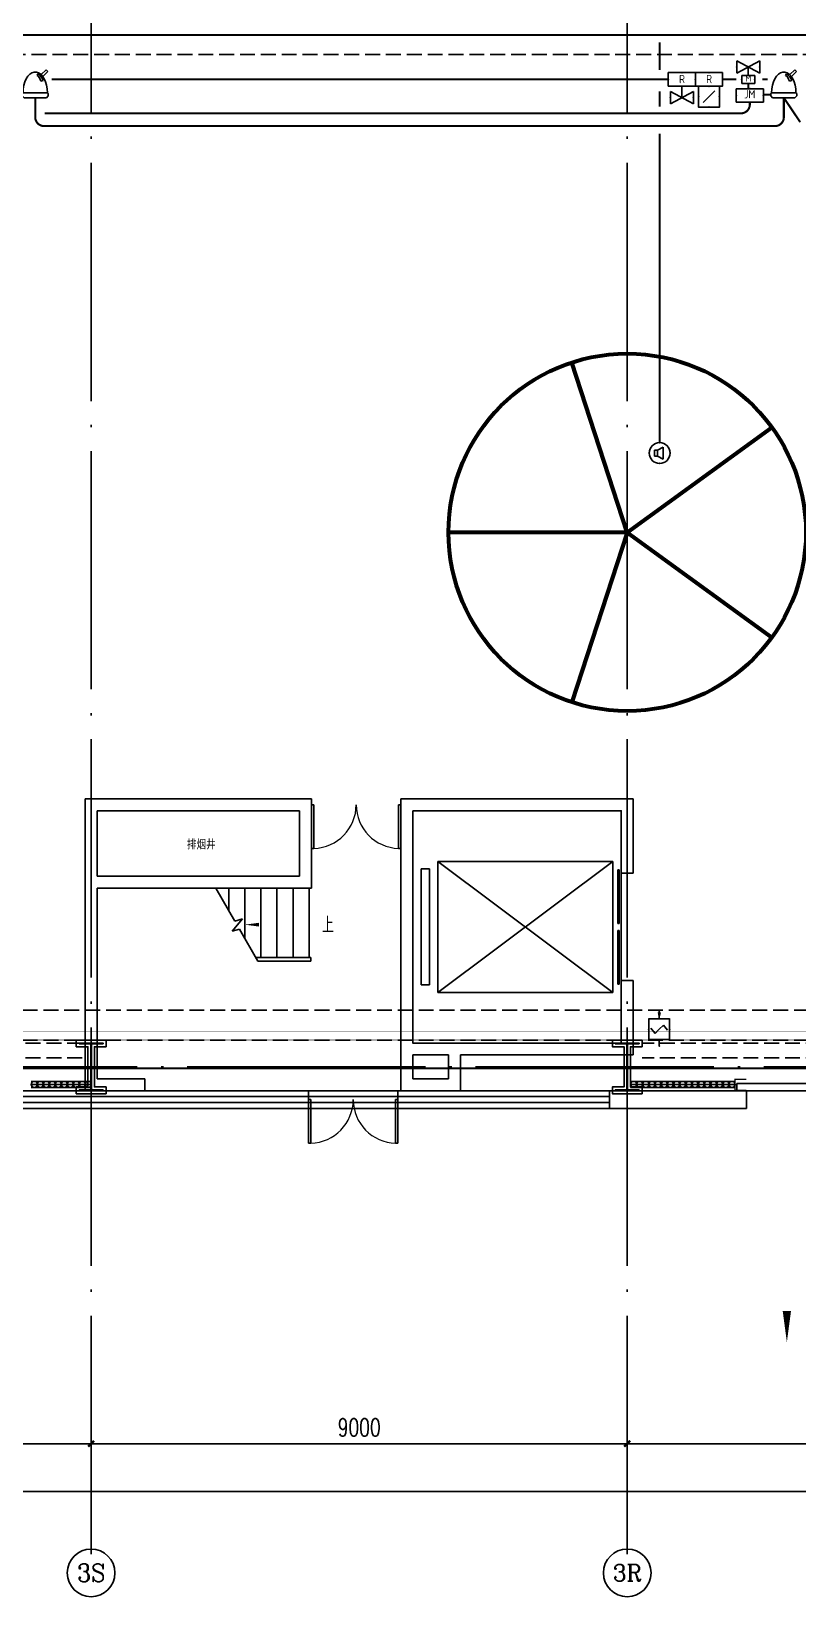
# Model space of a CAD drawing. Extents: x -1396510 to 1250330, y -1892470 to 1623980.
# Drawn here: x 674472 to 687338, y -1368770 to -1342486 of the extents above; entities that cross this region are included whole.
import ezdxf
from ezdxf.enums import TextEntityAlignment as Align

# ---------------------------------------------------------------- set-up
doc = ezdxf.new("R2010")
doc.units = 0
doc.header["$LTSCALE"] = 1000
doc.header["$MEASUREMENT"] = 0
for name, pattern in [('10平面$0$DASH', [0.35, 0.25, -0.1]), ('DASH', [0.35, 0.25, -0.1]), ('DOTE', [2.42, 2, -0.2, 0.02, -0.2])]:
    doc.linetypes.add(name, pattern=pattern)
doc.layers.get('Defpoints').update_dxf_attribs({"color": 210})
for name, color, linetype in [('10平面$0$WINDOW', 4, 'Continuous'), ('A-AXIS-D', 1, 'Continuous'), ('A-AXIS-DOTE', 14, 'DOTE'), ('A-AXIS-SYMB', 3, 'Continuous'), ('A-HATCH-2', 251, 'Continuous'), ('A-HRAIL', 173, 'Continuous'), ('A-LIN-V', 9, 'Continuous'), ('A-SFCE', 30, 'Continuous'), ('A-WINDOW', 140, 'Continuous'), ('AS-COLN', 6, 'Continuous'), ('AS-WALL', 40, 'Continuous'), ('CABLETRAY_FIRE', 1, 'DASH'), ('DIM_SYMB', 3, 'Continuous'), ('EQUIP-动力', 3, 'Continuous'), ('EQUIP-广播', 3, 'Continuous'), ('EQUIP-消防', 3, 'Continuous'), ('SP-KDLA消防', 2, 'Continuous'), ('WIRE-照明', 1, 'Continuous'), ('建-窗', 4, 'Continuous')]:
    doc.layers.add(name, color=color, linetype=linetype)
doc.layers.add('A-云线2', color=3, linetype='Continuous', plot=False)
doc.styles.add('_TCH_AXIS', font='COMPLEX', dxfattribs={"bigfont": 'GBCBIG'})
doc.styles.add('_TCH_DIM', font='SIMPLEX', dxfattribs={"bigfont": 'GBCBIG'})
doc.styles.add('_TCH_DIM_T3', font='SIMPLEX', dxfattribs={"width": 0.705882, "bigfont": 'GBCBIG'})
doc.styles.add('_TCH_WINDOW', font='SIMPLEX', dxfattribs={"height": 3.5, "bigfont": 'GBCBIG'})
doc.styles.add('_TEL_ATTDEF', font='GBENOR', dxfattribs={"width": 0.8, "height": 3, "bigfont": 'GBCBIG'})
doc.styles.add('_TEL_DIM', font='SIMPLEX', dxfattribs={"width": 0.8, "height": 3.5, "bigfont": 'HZTXT'})
doc.styles.get("Standard").update_dxf_attribs({"font": 'gbenor.shx', "bigfont": 'gbcbig.shx'})
doc.styles.add('TG_LINETYPE', font='SIMPLEX', dxfattribs={"width": 0.8, "height": 3, "bigfont": 'HZTXT'})
doc.linetypes.add('TG_B', pattern='A,1,-0.3,["B",TG_LINETYPE,S=0.1,R=0,X=-0.25,Y=-0.15],0', length=1.3)
doc.linetypes.add('TG_TV', pattern='A,1,-0.6,["TV",TG_LINETYPE,S=0.1,R=0,X=-0.6,Y=-0.15],0', length=1.6)
doc.dimstyles.new('_TCH_ARCH&&100', dxfattribs={"dimtxt": 297.5, "dimasz": 100, "dimexe": 100, "dimexo": 100, "dimgap": 126.25, "dimtad": 1, "dimdec": 0, "dimzin": 0, "dimdsep": 46, "dimtxsty": '_TCH_DIM_T3', "dimblk": 'ARCHTICK', "dimcen": 0.09, "dimclrt": 7, "dimazin": 2, "dimtfac": 1, "dimtdec": 0, "dimtix": 1, "dimtmove": 2, "dimatfit": 3, "dimfxl": 0, "dimtolj": 1, "dimtzin": 0, "dimarcsym": 0})

# ---------------------------------------------------------------- blocks, each defined once
blk = doc.blocks.new('10平面$0$$DorLib2D$00000126')
at = {"color": 0, "linetype": 'Continuous'}
for p, q in [((-0.532, 0.5), (-0.532, 0.9)), ((0.532, 0.9), (0.532, 0.5))]:
    blk.add_line(p, q, dxfattribs=at)
at = {"color": 0, "linetype": '10平面$0$DASH'}
for p, q in [((-0.532, 0.9), (0.532, 0.9)), ((-0.532, 0.5), (0.532, 0.5))]:
    blk.add_line(p, q, dxfattribs=at)
blk = doc.blocks.new('42343243')
at = {"layer": '10平面$0$WINDOW', "xscale": 5000, "yscale": 300, "zscale": 300, "rotation": 179.9999999999992}
blk.add_blockref('10平面$0$$DorLib2D$00000126', (-259354, 1223020), dxfattribs=at)
blk = doc.blocks.new('4324324')
at = {"layer": 'A-HATCH-2', "color": 8, "linetype": 'DASH'}
for p, q in [((-313054, 565920), (-128854, 565920)), ((-312854, 549870), (-138054, 549870)), ((-312854, 549370), (-138054, 549370))]:
    blk.add_line(p, q, dxfattribs=at)
blk = doc.blocks.new('w4324324')
at = {"layer": 'A-HATCH-2', "color": 0, "lineweight": 60}
for q in [(-1694760, 686605), (-1697614, 684532), (-1691907, 684532), (-1696524, 681178), (-1692997, 681178)]:
    blk.add_line((-1694760, 683605), q, dxfattribs=at)
blk.add_circle((-1694760, 683605), 3000, dxfattribs=at)
blk = doc.blocks.new('342343')
at = {"layer": 'A-LIN-V', "color": 8}
blk.add_blockref('w4324324', (1030710, 63556), dxfattribs=at)
blk = doc.blocks.new('w42343243')
at = {"layer": 'A-HATCH-2', "color": 8}
blk.add_lwpolyline([(-165104, 621070), (-164604, 621070), (-164604, 620958), (-164800, 620958), (-164800, 620282), (-164604, 620282), (-164604, 620170), (-165104, 620170), (-165104, 620282), (-164908, 620282), (-164908, 620958), (-165104, 620958)], close=True, dxfattribs=at)
at = {"layer": 'AS-COLN', "color": 3}
blk.add_lwpolyline([(-165054, 621020), (-164654, 621020), (-164654, 621008), (-164850, 621008), (-164850, 620232), (-164654, 620232), (-164654, 620220), (-165054, 620220), (-165054, 620232), (-164858, 620232), (-164858, 621008), (-165054, 621008)], close=True, dxfattribs=at)
blk = doc.blocks.new('42343')
at = {"layer": 'A-WINDOW'}
for p in [(-108000, -71700), (-99000, -71700)]:
    blk.add_blockref('w42343243', p, dxfattribs=at)
blk = doc.blocks.new('3333')
at = {"layer": 'A-SFCE', "const_width": 20}
blk.add_lwpolyline([(-227064, 766320), (-227064, 766510), (-227244, 766510), (-227244, 766320)], dxfattribs=at)
blk = doc.blocks.new('_ArchTick')
at = {"color": 0, "linetype": 'ByBlock', "const_width": 0.4}
blk.add_lwpolyline([(-0.5, -0.5), (0.5, 0.5)], dxfattribs=at)
blk = doc.blocks.new('*D5803')
at = {"layer": 'A-AXIS-D', "color": 0, "lineweight": -2, "transparency": 16777216}
for p, q in [((31000, -77370), (31000, -78228)), ((40000, -77370), (40000, -78228)), ((31000, -78128), (40000, -78128))]:
    blk.add_line(p, q, dxfattribs=at)
at = {"layer": 'Defpoints', "color": 0, "transparency": 16777216}
for p in [(31000, -77270), (40000, -77270), (40000, -78128)]:
    blk.add_point(p, dxfattribs=at)
at = {"layer": 'A-AXIS-D', "color": 0, "lineweight": -2, "transparency": 16777216, "xscale": 100, "yscale": 100, "zscale": 100, "rotation": 180}
blk.add_blockref('_ArchTick', (31000, -78128), dxfattribs=at)
at = {"layer": 'A-AXIS-D', "color": 0, "lineweight": -2, "transparency": 16777216, "xscale": 100, "yscale": 100, "zscale": 100}
blk.add_blockref('_ArchTick', (40000, -78128), dxfattribs=at)
at = {"layer": 'A-AXIS-D', "color": 7, "transparency": 16777216, "insert": (35500, -77853), "char_height": 297.5, "attachment_point": 5, "style": '_TCH_DIM_T3'}
blk.add_mtext('\\A1;9000', dxfattribs=at)
blk = doc.blocks.new('*D5804')
at = {"layer": 'A-AXIS-D', "color": 0, "lineweight": -2, "transparency": 16777216}
for p, q in [((40000, -77370), (40000, -78228)), ((49000, -77370), (49000, -78228)), ((40000, -78128), (49000, -78128))]:
    blk.add_line(p, q, dxfattribs=at)
at = {"layer": 'Defpoints', "color": 0, "transparency": 16777216}
for p in [(40000, -77270), (49000, -77270), (49000, -78128)]:
    blk.add_point(p, dxfattribs=at)
at = {"layer": 'A-AXIS-D', "color": 0, "lineweight": -2, "transparency": 16777216, "xscale": 100, "yscale": 100, "zscale": 100, "rotation": 180}
blk.add_blockref('_ArchTick', (40000, -78128), dxfattribs=at)
at = {"layer": 'A-AXIS-D', "color": 0, "lineweight": -2, "transparency": 16777216, "xscale": 100, "yscale": 100, "zscale": 100}
blk.add_blockref('_ArchTick', (49000, -78128), dxfattribs=at)
at = {"layer": 'A-AXIS-D', "color": 7, "transparency": 16777216, "insert": (44500, -77853), "char_height": 297.5, "attachment_point": 5, "style": '_TCH_DIM_T3'}
blk.add_mtext('\\A1;9000', dxfattribs=at)
blk = doc.blocks.new('*D5805')
at = {"layer": 'A-AXIS-D', "color": 0, "lineweight": -2, "transparency": 16777216}
for p, q in [((49000, -77370), (49000, -78228)), ((58000, -77370), (58000, -78228)), ((49000, -78128), (58000, -78128))]:
    blk.add_line(p, q, dxfattribs=at)
at = {"layer": 'Defpoints', "color": 0, "transparency": 16777216}
for p in [(49000, -77270), (58000, -77270), (58000, -78128)]:
    blk.add_point(p, dxfattribs=at)
at = {"layer": 'A-AXIS-D', "color": 0, "lineweight": -2, "transparency": 16777216, "xscale": 100, "yscale": 100, "zscale": 100, "rotation": 180}
blk.add_blockref('_ArchTick', (49000, -78128), dxfattribs=at)
at = {"layer": 'A-AXIS-D', "color": 0, "lineweight": -2, "transparency": 16777216, "xscale": 100, "yscale": 100, "zscale": 100}
blk.add_blockref('_ArchTick', (58000, -78128), dxfattribs=at)
at = {"layer": 'A-AXIS-D', "color": 7, "transparency": 16777216, "insert": (53500, -77853), "char_height": 297.5, "attachment_point": 5, "style": '_TCH_DIM_T3'}
blk.add_mtext('\\A1;9000', dxfattribs=at)
blk = doc.blocks.new('*D5830')
at = {"layer": 'A-AXIS-D', "color": 0, "lineweight": -2, "transparency": 16777216}
for p, q in [((-900, -77470), (-900, -79028)), ((184800, -77470), (184800, -79028)), ((-900, -78928), (184800, -78928))]:
    blk.add_line(p, q, dxfattribs=at)
at = {"layer": 'Defpoints', "color": 0, "transparency": 16777216}
for p in [(-900, -77370), (184800, -77370), (184800, -78928)]:
    blk.add_point(p, dxfattribs=at)
at = {"layer": 'A-AXIS-D', "color": 0, "lineweight": -2, "transparency": 16777216, "xscale": 100, "yscale": 100, "zscale": 100, "rotation": 180}
blk.add_blockref('_ArchTick', (-900, -78928), dxfattribs=at)
at = {"layer": 'A-AXIS-D', "color": 0, "lineweight": -2, "transparency": 16777216, "xscale": 100, "yscale": 100, "zscale": 100}
blk.add_blockref('_ArchTick', (184800, -78928), dxfattribs=at)
at = {"layer": 'A-AXIS-D', "color": 7, "transparency": 16777216, "insert": (91950, -78653), "char_height": 297.5, "attachment_point": 5, "style": '_TCH_DIM_T3'}
blk.add_mtext('\\A1;185700', dxfattribs=at)
blk = doc.blocks.new('WINDOW2DLIB$DYNSTYLE$00000005')
at = {"color": 0}
for points in [[(-0.5, 0.5), (-0.5, -0.5)], [(-0.5, 0.5), (0.5, 0.5)], [(0.5, -0.5), (0.5, 0.5)], [(0.5, 0.1667), (-0.5, 0.1667)], [(0.5, -0.1667), (-0.5, -0.1667)], [(-0.5, -0.5), (0.5, -0.5)]]:
    blk.add_lwpolyline(points, dxfattribs=at)
blk = doc.blocks.new('$DorLib2D$00000002')
for p, q in [((-0.5, 0), (-0.5, 0.4875)), ((-0.475, 0.4875), (-0.5, 0.4875)), ((-0.475, 0), (-0.475, 0.4875)), ((0.475, 0), (0.475, 0.4875)), ((0.475, 0.4875), (0.5, 0.4875)), ((0.5, 0), (0.5, 0.4875)), ((-0.5, 0), (-0.475, 0)), ((0.5, 0), (0.475, 0))]:
    blk.add_line(p, q)
at = {"lineweight": 13}
for centre, start, end in [((-0.4875, 0), 0, 88.53072), ((0.4875, 0), 91.46928, 180)]:
    blk.add_arc(centre, 0.4875, start, end, dxfattribs=at)
blk = doc.blocks.new('$DORLIB2D$00000127')
at = {"color": 0}
for points in [[(-0.533, 0.795), (-0.533, 0.69)], [(-0.033, 0.795), (-0.533, 0.795)], [(-0.033, 0.795), (-0.033, 0.69)], [(0.533, 0.795), (0.033, 0.795)], [(0.033, 0.795), (0.033, 0.69)], [(0.533, 0.795), (0.533, 0.69)], [(-0.033, 0.69), (-0.533, 0.69)], [(0.533, 0.69), (0.033, 0.69)], [(0.5, 0.5), (-0.5, 0.5)]]:
    blk.add_lwpolyline(points, dxfattribs=at)
blk = doc.blocks.new('99平面图例外参$0$$LinePat$圆环')
for points in [[(0, 150), (300, 150)], [(0, 0), (300, 0)], [(0, -150), (300, -150)]]:
    blk.add_lwpolyline(points)
at = {"color": 0}
blk.add_circle((150, 0), 150, dxfattribs=at)
blk = doc.blocks.new('$equip$00002763')
for p, q in [((-0.5, 0), (-0.907, 0)), ((-0.802, 0.041), (-0.802, -0.039)), ((-0.802, -0.039), (-0.632, 0)), ((-0.5, 0.5), (-0.5, -0.5)), ((0.5, 0.5), (-0.5, 0.5)), ((-0.2, 0.2), (0.05, 0.4)), ((0, 0), (-0.2, 0.2)), ((0, 0), (0.2, -0.2)), ((0.5, -0.5), (0.5, 0.5)), ((0.809, 0), (0.5, 0)), ((-0.5, -0.5), (0.5, -0.5)), ((0.2, -0.2), (-0.05, -0.4))]:
    blk.add_line(p, q)
at = {"color": 0, "linetype": 'Continuous'}
blk.add_line((-0.632, 0), (-0.802, 0.041), dxfattribs=at)
at = {"const_width": 0.0571}
for points in [[(-0.907, 0), (-0.5, 0)], [(-0.5, 0.5), (0.5, 0.5), (0.5, -0.5), (-0.5, -0.5), (-0.5, 0.5), (0.5, 0.5)], [(0.5, 0), (0.809, 0)]]:
    blk.add_lwpolyline(points, dxfattribs=at)
for p in [(-0.907, 0), (0, 0.5), (0.809, 0), (0, -0.5)]:
    blk.add_point(p)
blk.add_solid([(-0.632, 0), (-0.802, 0.041), (-0.802, -0.039)])
at = {"color": 7, "flags": 1}
for tag, height, p in [('A', 0.00002, (0, 0)), ('B', 0.4, (0.755, -0.345))]:
    blk.add_attdef(tag, text='', height=height, dxfattribs=at).set_placement(p, align=Align.MIDDLE_CENTER)
blk = doc.blocks.new('$equip$00002341')
for p, q in [((-0.241, 0.136), (-0.241, -0.144)), ((-0.241, 0.136), (-0.101, 0.136)), ((-0.101, 0.136), (0.167, 0.277)), ((-0.101, 0.136), (-0.101, -0.144)), ((0.167, 0.277), (0.167, -0.295)), ((-0.101, -0.144), (-0.241, -0.144)), ((0.167, -0.295), (-0.101, -0.144))]:
    blk.add_line(p, q)
at = {"const_width": 0.0571}
blk.add_lwpolyline([(-0.5, 0, -1), (0.5, 0, -1), (-0.5, 0, -1.463176)], format="xyb", dxfattribs=at)
blk.add_circle((0, 0), 0.5)
for p in [(-0.5, 0), (0, 0.5), (0.5, 0), (0, -0.5)]:
    blk.add_point(p)
at = {"color": 7, "style": '_TEL_DIM', "flags": 1}
blk.add_attdef('A', text='', height=0.00002, dxfattribs=at).set_placement((0, 0), align=Align.MIDDLE_CENTER)
blk = doc.blocks.new('$equip$00002773')
for p, q in [((0.65, 0.65), (-0.65, 0.65)), ((-0.65, 0.65), (-0.65, 0)), ((-0.65, 0), (0.65, 0)), ((0.65, 0), (0.65, 0.65))]:
    blk.add_line(p, q)
at = {"const_width": 0.04}
blk.add_lwpolyline([(-0.65, 0.65), (-0.65, 0), (0.65, 0), (0.65, 0.65), (-0.65, 0.65), (-0.65, 0)], dxfattribs=at)
for p in [(-0.65, 0.325), (0, 0.65), (0, 0), (0.65, 0.325)]:
    blk.add_point(p)
at = {"color": 7}
blk.add_attdef('$TEXT$', text='', height=0.4, dxfattribs=at).set_placement((0.006, 0.343), align=Align.MIDDLE_CENTER)
at = {"color": 7, "flags": 1}
for tag, p in [('A', (0, 0)), ('B', (0.905, 0.246))]:
    blk.add_attdef(tag, text='', height=0.4, dxfattribs=at).set_placement(p, align=Align.MIDDLE_CENTER)
blk = doc.blocks.new('$equip$00003146')
for p, q in [((-0.31, 0), (0.31, 0)), ((-0.31, -0.38), (-0.31, 0)), ((0.31, 0), (0.31, -0.38)), ((0.55, -0.49), (-0.55, -1.09)), ((-0.55, -0.49), (0.55, -1.09)), ((-0.55, -1.09), (-0.55, -0.49)), ((-0.31, -0.38), (0.31, -0.38)), ((0, -0.79), (0, -0.38)), ((0.55, -0.49), (0.55, -1.09))]:
    blk.add_line(p, q)
for p in [(0, 0), (-0.31, -0.19), (0.31, -0.19), (-0.55, -0.79), (0, -0.79), (0.55, -0.79)]:
    blk.add_point(p)
at = {"color": 7, "style": '_TEL_DIM'}
blk.add_attdef('$TEXT$', text='', height=0.3, dxfattribs=at).set_placement((0, -0.19), align=Align.MIDDLE_CENTER)
at = {"color": 7, "style": '_TEL_DIM', "flags": 1}
for tag in ['A', 'REMARK']:
    blk.add_attdef(tag, text='', height=0.00002, dxfattribs=at).set_placement((0, 0), align=Align.MIDDLE_CENTER)
blk = doc.blocks.new('A$C7E452847')
at = {"layer": 'SP-KDLA消防', "color": 0}
for p, q in [((-257, 0), (-300, -46)), ((-257, 0), (257, 0)), ((-300, -71), (-300, -46)), ((-300, -71), (-300, -95)), ((-280, -116), (-300, -95)), ((-280, -116), (280, -116)), ((-280, -116), (-276, -203)), ((-276, -203), (-261, -288)), ((-261, -288), (-238, -366)), ((238, -366), (261, -288)), ((257, 0), (300, -46)), ((261, -288), (276, -203)), ((276, -203), (280, -116)), ((280, -116), (300, -95)), ((300, -46), (300, -71)), ((300, -95), (300, -71)), ((-238, -366), (-207, -436)), ((-207, -436), (-169, -495)), ((-169, -495), (-125, -541)), ((-125, -541), (-77, -573)), ((-77, -573), (-26, -589)), ((-26, -589), (26, -589)), ((26, -589), (77, -573)), ((41, -515), (67, -493)), ((41, -515), (60, -550)), ((60, -550), (96, -526)), ((67, -493), (90, -463)), ((77, -573), (125, -541)), ((90, -463), (111, -425)), ((96, -526), (130, -491)), ((111, -425), (128, -381)), ((125, -541), (169, -495)), ((128, -381), (182, -396)), ((130, -491), (158, -448)), ((250, -646), (136, -532)), ((158, -448), (182, -396)), ((169, -495), (207, -436)), ((176, -486), (293, -603)), ((207, -436), (238, -366)), ((293, -603), (250, -646))]:
    blk.add_line(p, q, dxfattribs=at)
blk = doc.blocks.new('$equip$00002760')
for p, q in [((0.5, 0.5), (-0.5, 0.5)), ((-0.5, 0.5), (-0.5, -0.5)), ((-0.283, -0.283), (0.283, 0.283)), ((0.5, -0.5), (0.5, 0.5)), ((-0.5, -0.5), (0.5, -0.5))]:
    blk.add_line(p, q)
at = {"const_width": 0.0571}
blk.add_lwpolyline([(-0.5, 0.5), (0.5, 0.5), (0.5, -0.5), (-0.5, -0.5), (-0.5, 0.5), (0.5, 0.5)], dxfattribs=at)
for p in [(-0.5, 0), (0, 0.5), (0.5, 0), (0, -0.5)]:
    blk.add_point(p)
blk.add_solid([(0.283, 0.283), (0.075, 0.124), (0.124, 0.075)])
at = {"color": 7, "flags": 1}
for tag, height, p in [('A', 0.00002, (0, 0)), ('B', 0.4, (0.755, -0.254))]:
    blk.add_attdef(tag, text='', height=height, dxfattribs=at).set_placement(p, align=Align.MIDDLE_CENTER)
blk = doc.blocks.new('$equip$00002794')
for p, q in [((0, -0.552), (0, 0)), ((0, 0), (0.229, 0)), ((-0.55, -0.852), (-0.55, -0.252)), ((-0.55, -0.252), (0.55, -0.852)), ((0.55, -0.252), (-0.55, -0.852)), ((0.55, -0.252), (0.55, -0.852))]:
    blk.add_line(p, q)
for p in [(-0.55, -0.552), (0, -0.552), (0.55, -0.552)]:
    blk.add_point(p)
at = {"color": 7, "flags": 1}
for tag, height, p in [('A', 0.00002, (0, 0)), ('B', 0.4, (0.805, -0.606))]:
    blk.add_attdef(tag, text='', height=height, dxfattribs=at).set_placement(p, align=Align.MIDDLE_CENTER)
blk = doc.blocks.new('世赫3#厂房一层0821')
at = {"layer": 'A-AXIS-D'}
for centre in [(40000, -80296), (49000, -80296)]:
    blk.add_circle(centre, 400, dxfattribs=at)
at = {"layer": 'A-AXIS-DOTE', "color": 8, "ltscale": 2}
for p, q in [((40000, -79980), (40000, 5514)), ((49000, -79980), (49000, 5514)), ((190814.2, -71800), (-5155.8, -71800))]:
    blk.add_line(p, q, dxfattribs=at)
at = {"layer": 'A-AXIS-SYMB', "color": 8}
blk.add_lwpolyline([(51680, -74962.3, 0, 0, 0), (51680, -76422.3, 0, 140, 0), (51680, -75897.3, 0, 0, 0)], format="xyseb", dxfattribs=at)
at = {"layer": 'A-SFCE', "color": 2, "linetype": 'DASH'}
for p, q in [((39850, -71400.1), (31150, -71400.1)), ((39850, -71650.1), (31150, -71650.1))]:
    blk.add_line(p, q, dxfattribs=at)
at = {"layer": 'A-SFCE', "linetype": 'DASH'}
for p, q in [((57850, -71400), (49250, -71400)), ((57850, -71650), (49250, -71650))]:
    blk.add_line(p, q, dxfattribs=at)
at = {"layer": 'AS-WALL'}
for p, q in [((43650, -72200.1), (48700, -72200.1)), ((43650, -72500.1), (43650, -72200.1)), ((51000, -72200.1), (45150, -72200.1)), ((45150, -72200.1), (45150, -72500.1)), ((48700, -72200.1), (48700, -72500.1)), ((51000, -72500.1), (51000, -72200.1)), ((48700, -72500.1), (43650, -72500.1)), ((45150, -72500.1), (51000, -72500.1))]:
    blk.add_line(p, q, dxfattribs=at)
at = {"layer": 'Defpoints', "color": 8}
for p, q in [((39900, -67300), (39900, -68699.9)), ((43600, -67300), (39900, -67300)), ((40100, -67500), (40100, -68599.9)), ((43500, -67500), (40100, -67500)), ((43500, -67500), (43500, -68599.9)), ((43700, -67300), (43600, -67300)), ((43700, -67500), (43700, -67300)), ((43700, -67500), (43700, -68799.9)), ((45300, -67300), (45200, -67300)), ((45200, -67300), (45200, -67500)), ((45200, -67500), (45200, -71500)), ((49100, -67300), (45300, -67300)), ((48900, -67500), (45400, -67500)), ((45400, -67500), (45400, -71400)), ((48900, -67500), (48900, -68550)), ((49100, -68550), (49100, -67300)), ((43500, -68599.9), (40100, -68599.9)), ((45680, -68475), (45540, -68475)), ((45540, -68475), (45540, -70425)), ((45680, -70425), (45680, -68475)), ((48760, -68350), (45820, -68350)), ((45820, -68350), (45820, -70550)), ((45820, -70550), (48760, -68350)), ((48760, -70550), (45820, -68350)), ((48760, -70550), (48760, -68350)), ((48900, -68550), (49100, -68550)), ((39900, -68699.9), (39900, -72100.1)), ((43700, -68799.9), (40100, -68799.9)), ((40100, -68799.9), (40100, -72000.1)), ((43660, -68799.9), (42091.4, -68799.9)), ((42091.4, -68799.9), (42410.1, -69351.9)), ((42310, -69178.6), (42310, -68799.9)), ((42580, -69646.3), (42580, -68799.9)), ((42850, -69964.9), (42850, -68799.9)), ((43120, -69964.9), (43120, -68799.9)), ((43390, -69964.9), (43390, -68799.9)), ((43660, -69964.9), (43660, -68799.9)), ((42540.5, -69317), (42367.6, -69523)), ((42410.1, -69351.9), (42540.5, -69317)), ((42367.6, -69523), (42489.9, -69490.2)), ((42489.9, -69490.2), (42798.6, -70024.9)), ((43690, -69964.9), (42764, -69964.9)), ((43660, -70024.9), (42798.6, -70024.9)), ((43690, -70024.9), (42798.6, -70024.9)), ((43690, -70024.9), (43690, -69964.9)), ((45540, -70425), (45680, -70425)), ((49100, -70350), (48900, -70350)), ((48900, -70350), (48900, -71400)), ((49100, -71600), (49100, -70350)), ((45820, -70550), (48760, -70550)), ((46100, -71400), (45400, -71400)), ((48900, -71400), (46100, -71400)), ((45200, -71500), (45200, -72200.1)), ((45400, -71600), (45400, -72000.1)), ((46000, -71600), (45400, -71600)), ((46000, -71600), (46000, -72000.1)), ((49100, -71600), (46200, -71600)), ((46200, -71600), (46200, -72200.1)), ((40900, -72000.1), (40100, -72000.1)), ((40900, -72200.1), (40900, -72000.1)), ((46000, -72000.1), (45400, -72000.1)), ((39900, -72100.1), (39900, -72200.1)), ((40100, -72200.1), (39900, -72200.1)), ((40900, -72200.1), (40100, -72200.1)), ((40100, -72200.1), (40100, -72200.1)), ((46200, -72200.1), (45200, -72200.1))]:
    blk.add_line(p, q, dxfattribs=at)
blk.add_lwpolyline([(45400, -67500), (48900, -67500), (48900, -71400), (45400, -71400)], close=True, dxfattribs=at)
at = {"layer": 'DIM_SYMB', "color": 8}
blk.add_lwpolyline([(43795, -69412.4, 0, 0, 0), (42580, -69412.4, 0, 64, 0), (42820, -69412.4, 0, 0, 0)], format="xyseb", dxfattribs=at)
at = {"layer": 'A-HRAIL', "yscale": 0.3333333333111111, "zscale": 0.3333333333111111}
for p, xscale, rotation in [((39096.7, -72093.9), 0.3361633151507422, 180.0000000002036), ((39197.5, -72093.9), 0.3361633151507422, 180.0000000002036), ((39298.4, -72093.9), 0.3361633151507422, 180.0000000002036), ((39399.2, -72093.9), 0.3361633151507422, 180.0000000002036), ((39500.1, -72093.9), 0.3361633151507422, 180.0000000002036), ((39600.9, -72093.9), 0.3361633151507422, 180.0000000002036), ((39701.8, -72093.9), 0.3361633151507422, 180.0000000002036), ((39802.6, -72093.9), 0.3361633151507422, 180.0000000002036), ((39903.5, -72093.9), 0.3361633151507422, 180.0000000002036), ((40004.3, -72093.9), 0.3361633151507422, 180.0000000002036), ((49054, -72093.9), -0.3444736211313156, 179.9999999997), ((49157.3, -72093.9), -0.3444736211313156, 179.9999999997), ((49260.7, -72093.9), -0.3444736211313156, 179.9999999997), ((49364, -72093.9), -0.3444736211313156, 179.9999999997), ((49467.4, -72093.9), -0.3444736211313156, 179.9999999997), ((49570.7, -72093.9), -0.3444736211313156, 179.9999999997), ((49674.1, -72093.9), -0.3444736211313156, 179.9999999997), ((49777.4, -72093.9), -0.3444736211313156, 179.9999999997), ((49880.7, -72093.9), -0.3444736211313156, 179.9999999997), ((49984.1, -72093.9), -0.3444736211313156, 179.9999999997), ((50087.4, -72093.9), -0.3444736211313156, 179.9999999997), ((50190.8, -72093.9), -0.3444736211313156, 179.9999999997), ((50294.1, -72093.9), -0.3444736211313156, 179.9999999997), ((50397.4, -72093.9), -0.3444736211313156, 179.9999999997), ((50500.8, -72093.9), -0.3444736211313156, 179.9999999997), ((50604.1, -72093.9), -0.3444736211313156, 179.9999999997), ((50707.5, -72093.9), -0.3444736211313156, 179.9999999997)]:
    blk.add_blockref('99平面图例外参$0$$LinePat$圆环', p, dxfattribs=dict(at, xscale=xscale, rotation=rotation))
at = {"layer": 'A-LIN-V', "color": 8, "rotation": 90}
blk.add_blockref('342343', (796160.7, 601225), dxfattribs=at)
at = {"layer": 'A-SFCE', "xscale": -1, "rotation": 90}
blk.add_blockref('3333', (817320.8, -299254.1), dxfattribs=at)
at = {"layer": 'A-WINDOW'}
for name in ['42343', '4324324']:
    blk.add_blockref(name, (312854.2, -620720), dxfattribs=at)
at = {"layer": 'A-WINDOW', "xscale": -1, "rotation": 180}
blk.add_blockref('42343243', (312854.2, 1150670), dxfattribs=at)
at = {"layer": 'Defpoints', "color": 8}
for name, p, xscale, yscale, zscale, rotation in [('$DorLib2D$00000002', (44450, -67400), 1500, 1500, 200, 179.9999999990623), ('$DORLIB2D$00000127', (49000, -69450), 1800, -200, 200, 269.9999999990621), ('$DorLib2D$00000002', (44400, -72350.1), 1500, 1500, 300, 179.9999999996995)]:
    blk.add_blockref(name, p, dxfattribs=dict(at, xscale=xscale, yscale=yscale, zscale=zscale, rotation=rotation))
at = {"layer": '建-窗', "xscale": 13200, "yscale": -300, "zscale": 300, "rotation": 179.9999999996995}
blk.add_blockref('WINDOW2DLIB$DYNSTYLE$00000005', (42100, -72350.1), dxfattribs=at)
at = {"layer": 'A-AXIS-D', "color": 7, "style": '_TCH_AXIS'}
for s, height, p, p2 in [('3S', 300.65, (39763.8, -80446.4), (40236.2, -80446.4)), ('3R', 276.42, (48756.5, -80434.2), (49243.5, -80434.2))]:
    blk.add_text(s, height=height, dxfattribs=at).set_placement(p, p2, align=Align.FIT)
at = {"layer": 'Defpoints', "color": 8, "style": '_TCH_WINDOW'}
blk.add_text('排烟井', height=168.79, dxfattribs=at).set_placement((41609, -68150))
at = {"layer": 'DIM_SYMB', "color": 7, "style": '_TCH_DIM'}
blk.add_text('上', height=270.1, dxfattribs=at).set_placement((43879, -69552.4))
at = {"layer": 'A-AXIS-D'}
for base, p1, p2, picture, middle in [((40000, -78127.8), (31000, -77269.8), (40000, -77269.8), '*D5803', (35500, -77852.8)), ((49000, -78127.8), (40000, -77269.8), (49000, -77269.8), '*D5804', (44500, -77852.8)), ((58000, -78127.8), (49000, -77269.8), (58000, -77269.8), '*D5805', (53500, -77852.8)), ((184800, -78927.8), (-900, -77369.8), (184800, -77369.8), '*D5830', (91950, -78652.8))]:
    dim = blk.add_linear_dim(base=base, p1=p1, p2=p2, angle=0, dimstyle='_TCH_ARCH&&100', dxfattribs=at)
    dim.commit()
    dim.dimension.update_dxf_attribs({"geometry": picture, "text_midpoint": middle, "dimtype": 161})

msp = doc.modelspace()

# ---------------------------------------------------------------- linework, layer by layer
at = {"layer": 'CABLETRAY_FIRE', "const_width": 7.5}
for points in [[(661711.5, -1359273.4), (800579.8, -1359273.4)], [(800579.8, -1359423.4), (661711.5, -1359423.4)]]:
    msp.add_lwpolyline(points, dxfattribs=at)
at = {"layer": 'WIRE-照明', "linetype": 'Continuous', "const_width": 35}
for points in [[(666650.8, -1342549), (702300.8, -1342549)], [(674813.3, -1343294.2), (685165.7, -1343294.2)], [(686075.7, -1343294.2), (686306.5, -1343294.2)], [(686507.2, -1343363.4), (686507.2, -1343450.5)], [(686741.7, -1343294.2), (686831.2, -1343294.2)], [(686761.7, -1343550.7), (686885.8, -1343550.7)], [(674696, -1343864), (686384.2, -1343864)], [(686534.2, -1343678), (686534.2, -1343714)], [(665850.1, -1359899), (692500.8, -1359899)]]:
    msp.add_lwpolyline(points, dxfattribs=at)
at = {"layer": 'WIRE-照明', "color": 2, "linetype": 'TG_B', "ltscale": 0.7, "const_width": 35}
for points in [[(685020.3, -1343138.7), (685020.3, -1342674)], [(685020.3, -1343752.5), (685020.3, -1343493.6)], [(685020.3, -1349392.7), (685020.3, -1344203.4)]]:
    msp.add_lwpolyline(points, dxfattribs=at)
at = {"layer": 'WIRE-照明', "color": 1, "linetype": 'TG_TV', "ltscale": 0.7, "const_width": 35}
for points in [[(674537.8, -1343928.4), (674537.8, -1343602.3)], [(687104.8, -1343928.4), (687104.8, -1343602.3)], [(687104.8, -1343602.3), (687380.4, -1344012.1)], [(674687.8, -1344078.4), (686954.8, -1344078.4)]]:
    msp.add_lwpolyline(points, dxfattribs=at)
at = {"layer": 'WIRE-照明', "linetype": 'Continuous', "const_width": 35}
msp.add_lwpolyline([(686384.2, -1343864, 0.4142136), (686534.2, -1343714)], format="xyb", dxfattribs=at)
at = {"layer": 'WIRE-照明', "color": 1, "linetype": 'TG_TV', "ltscale": 0.7, "const_width": 35}
for points in [[(674537.8, -1343928.4, 0.4142136), (674687.8, -1344078.4)], [(686954.8, -1344078.4, 0.4142136), (687104.8, -1343928.4)]]:
    msp.add_lwpolyline(points, format="xyb", dxfattribs=at)

# ---------------------------------------------------------------- block references
at = {"layer": 'A-云线2'}
msp.add_blockref('世赫3#厂房一层0821', (635475.8, -1288074), dxfattribs=at)
at = {"layer": 'EQUIP-动力'}
ref = msp.add_blockref('$equip$00003146', (686507.2, -1343363.4), dxfattribs=dict(at, xscale=349.9999999999999, yscale=349.9999999999999, zscale=349.9999999999999, rotation=179.999999793739))
ref.add_attrib('$TEXT$', 'M', dxfattribs={"layer": '0', "color": 7, "height": 105, "rotation": 0.00003, "style": '_TEL_ATTDEF'}).set_placement((686507.2, -1343279.4), align=Align.MIDDLE_CENTER)
at = {"layer": 'EQUIP-广播', "xscale": 350, "yscale": 350, "zscale": 350}
msp.add_blockref('$equip$00002341', (685020.3, -1349567.7), dxfattribs=at)
at = {"layer": 'EQUIP-消防', "linetype": 'ByBlock'}
ref = msp.add_blockref('$equip$00002773', (685393.2, -1343407.9), dxfattribs=dict(at, xscale=349.9999999999999, yscale=349.9999999999999, zscale=349.9999999999999, rotation=359.9999999660355))
ref.add_attrib('$TEXT$', 'R', dxfattribs={"layer": '0', "color": 7, "height": 140, "rotation": 0.00001, "style": '_TEL_ATTDEF'}).set_placement((685395.4, -1343287.9), align=Align.MIDDLE_CENTER)
ref = msp.add_blockref('$equip$00002773', (685848.2, -1343407.9), dxfattribs=dict(at, xscale=349.9999999999999, yscale=349.9999999999999, zscale=349.9999999999999, rotation=359.9999999660355))
ref.add_attrib('$TEXT$', 'R', dxfattribs={"layer": '0', "color": 7, "height": 140, "rotation": 0.00001, "style": '_TEL_ATTDEF'}).set_placement((685850.4, -1343287.9), align=Align.MIDDLE_CENTER)
at = {"layer": 'EQUIP-消防', "linetype": 'ByBlock', "xscale": 349.9999999999999, "yscale": 349.9999999999999, "zscale": 349.9999999999999, "rotation": 359.9999999660355}
for name, p in [('$equip$00002794', (685393.2, -1343407.9)), ('$equip$00002760', (685848.2, -1343584.2))]:
    msp.add_blockref(name, p, dxfattribs=at)
at = {"layer": 'EQUIP-消防'}
ref = msp.add_blockref('$equip$00002773', (686534.2, -1343450.5), dxfattribs=dict(at, xscale=349.9999999999999, yscale=349.9999999999999, zscale=349.9999999999999, rotation=179.9999998878643))
ref.add_attrib('$TEXT$', 'JM', dxfattribs={"layer": '0', "color": 7, "height": 140, "style": '_TEL_ATTDEF'}).set_placement((686532.1, -1343542.4), align=Align.MIDDLE_CENTER)
at = {"layer": 'EQUIP-消防', "xscale": 350, "yscale": 350, "zscale": 350, "rotation": 270}
msp.add_blockref('$equip$00002763', (685012.2, -1359241.3), dxfattribs=at)
at = {"layer": 'SP-KDLA消防', "color": 3, "xscale": -0.7299999999999998, "yscale": 0.7299999999999998, "zscale": 0.7299999999999998, "rotation": 180}
for p in [(674537.8, -1343602.3), (687104.8, -1343602.3)]:
    msp.add_blockref('A$C7E452847', p, dxfattribs=at)

doc.saveas('drawing.dxf')
